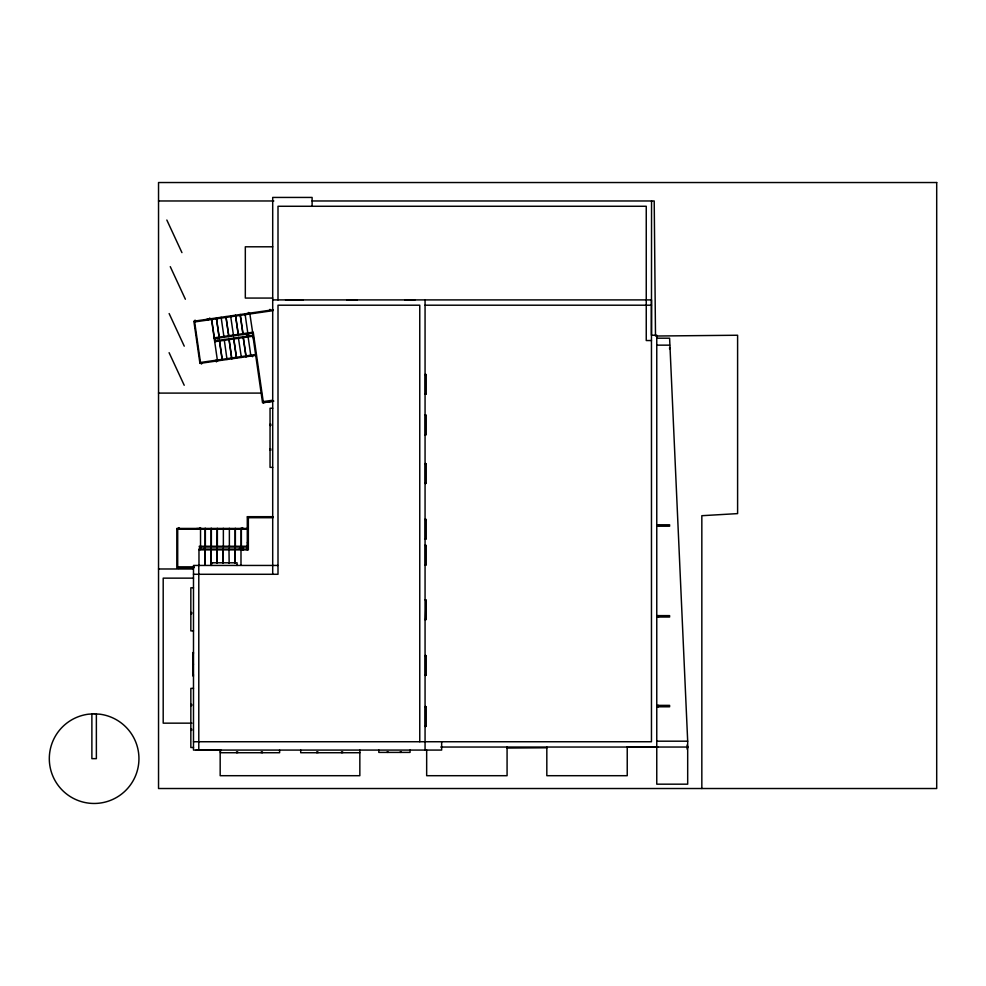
<?xml version="1.0" encoding="UTF-8"?>
<svg xmlns="http://www.w3.org/2000/svg" width="986" height="986" viewBox="0 0 986 986"><rect width="100%" height="100%" fill="white"/><g stroke="black" fill="none" stroke-linecap="round" stroke-linejoin="round"><path stroke-width="1.48" d="M273.368 309.74L193.86 321.202L199.936 363.403L256.187 355.293M194.649 321.941L272.875 310.664L272.752 309.826M214.356 337.804L253.229 332.196L263.385 402.682M214.184 338.679L253.353 333.034M214.578 340.885L253.303 335.302M253.414 336.14L214.923 341.686L214.8 340.848M199.825 362.565L256.064 354.467M263.237 401.585L272.407 400.267L272.567 401.364L262.547 402.806L252.515 333.157M263.385 402.608L273.812 401.105M196.152 750.075L220.778 749.915M507.05 748.041L547.07 747.782M627.108 747.265L657.884 747.055M158.536 200.971L273.825 200.971M312.106 200.971L654.211 200.971L655.505 336.029L737.602 335.24L737.602 513.607L701.835 515.703L701.835 788.517M272.703 246.796L245.317 246.796L245.317 298.068L272.703 298.068M272.703 299.904L651.463 299.904L651.463 741.743L193.49 741.743M425.065 305.204L651.463 305.204M656.762 338.198L669.605 338.198L687.686 741.189L687.686 784.178L656.762 784.178L656.762 335.24L651.463 335.24L651.549 200.971M651.463 340.54L646.249 340.54L646.249 206.271L278.003 206.271L278.003 299.904M656.762 345.149L669.605 345.149M425.065 374.384L425.964 374.384L425.964 394.24L425.065 394.24M425.065 374.606L425.964 374.606M158.536 393.094L261.524 393.094M425.065 394.018L425.964 394.018M272.703 408.229L270.053 408.229L270.053 467.364L272.703 467.364M425.065 415.02L425.964 415.02L425.964 434.875L425.065 434.875M425.065 415.242L425.964 415.242M270.053 424.263L270.928 424.263M270.053 425.447L270.928 425.447M425.065 434.653L425.964 434.653M270.053 449L270.928 449M270.053 450.183L270.928 450.183M425.065 463.605L425.964 463.605L425.964 483.473L425.065 483.473M425.065 463.839L425.964 463.839M425.065 483.251L425.964 483.251M272.703 516.689L247.289 516.689L247.289 549.091M247.437 516.898L248.349 516.898M248.349 517.712L272.962 517.712L272.962 516.898M425.065 519.265L425.964 519.265L425.964 539.132L425.065 539.132M425.065 519.499L425.964 519.499M656.762 524.798L669.605 524.798L669.605 526.204L656.762 526.204M248.238 528.447L176.851 528.447L176.851 567.677L194.131 567.677M176.851 529.223L248.238 529.223M425.065 538.898L425.964 538.898M247.437 542.288L248.349 542.288M425.065 545.246L425.964 545.246L425.964 565.101L425.065 565.101M425.065 545.468L425.964 545.468M248.213 546.256L199.258 546.256L199.258 547.02L248.213 547.02M200.515 547.797L199.677 547.02M247.93 549.091L198.975 549.091L198.975 564.818M211.152 562.796L237.071 562.796L237.071 565.446M425.065 564.879L425.964 564.879M278.003 565.446L193.49 565.446L193.49 750.075L441.654 750.075L441.654 741.743M177.702 566.901L194.131 566.901M158.536 568.984L193.145 568.984M193.49 574.283L278.003 574.283L278.003 305.204L419.765 305.204L419.765 741.743M193.49 578.141L163.195 578.141L163.195 723.157L191.974 723.157M193.49 587.792L190.84 587.792L190.84 630.892L193.49 630.892M425.065 599.845L425.964 599.845L425.964 619.701L425.065 619.701M425.964 600.067L425.521 619.479M190.84 612.528L191.715 612.528L191.715 613.711L190.84 613.711M656.762 615.621L669.605 615.621L669.605 617.026L656.762 617.026M425.065 619.479L425.964 619.479M193.49 652.572L192.825 652.572L192.825 675.903L193.49 675.903M192.825 653.656L193.49 653.656M425.065 655.505L425.964 655.505L425.964 675.361L425.065 675.361M425.065 655.727L425.964 655.727M192.825 664.244L193.49 664.244M192.825 674.831L193.49 674.831M425.065 675.139L425.964 675.139M193.49 688.376L190.84 688.376L190.84 747.511L193.49 747.511M190.84 704.411L191.715 704.411L191.715 705.594L190.84 705.594M656.762 705.372L669.605 705.372L669.605 706.789L656.762 706.789M425.065 706.568L425.964 706.568L425.964 726.423L425.065 726.423M425.065 706.789L425.964 706.789M425.065 726.201L425.964 726.201M190.84 729.147L191.715 729.147L191.715 730.33L190.84 730.33M656.762 741.189L687.686 741.189M440.841 747.043L687.686 747.043M359.841 752.725L300.705 752.725L300.705 750.075M166.831 220.026L181.942 252.626M170.27 266.651L185.38 299.239M169.136 313.56L184.246 346.16M169.099 352.68L184.209 385.267M270.127 310.208L270.016 309.37L269.461 310.307M249.754 313.141L253.833 340.441M249.15 313.228L248.361 312.5L248.484 313.326M246.574 313.597L246.697 314.435M249.557 335.844L248.768 335.104L248.891 335.943M252.441 355.835L252.564 356.661L251.775 355.934M245.76 313.721L245.871 314.559M248.521 332.874L248.645 333.712M245.033 313.831L247.917 333.81M244.75 313.868L244.873 314.694M247.511 333.021L247.634 333.86M247.979 336.078L250.888 356.057M247.03 333.946L246.488 334.87L246.364 334.032M247.363 336.164L247.486 336.99M250.124 355.317L250.247 356.156M240.251 314.509L243.135 334.5M240.116 314.534L242.987 334.525M243.222 336.756L246.143 356.747M243.086 336.781L245.97 356.772M235.494 315.2L238.168 333.761M235.481 315.2L238.365 335.191M238.489 337.446L238.6 338.272M241.25 356.599L241.36 357.425L238.341 337.459M230.613 315.902L233.559 335.881M233.707 338.124L236.591 358.115M233.583 338.149L236.467 358.14M225.991 316.568L228.875 336.559M225.856 316.592L228.789 336.571M231.846 358.805L228.974 338.814L231.71 358.818M221.123 317.27L224.007 337.261M224.216 339.492L227.014 359.496M219.459 340.182L222.343 360.173M219.336 340.207L222.232 360.186M218.387 338.075L217.832 338.999L217.721 338.161M215.798 340.712L215.675 339.874L215.133 340.811M211.596 318.638L214.48 338.629M217.623 360.001L217.746 360.839M211.411 318.675L217.462 360.876M216.612 360.149L216.735 360.975M210.474 318.811L209.685 318.071L209.808 318.897M216.353 361.036L216.464 361.874L215.688 361.135M215.786 360.26L215.909 361.098M208.366 319.107L208.49 319.945M207.541 319.23L207.664 320.056M206.542 319.378L206.653 320.204M202.019 363.094L201.477 364.031L201.354 363.193M195.807 320.918L195.031 320.179L195.142 321.017M194.525 321.103L200.602 363.304M252.601 332.294L252.687 333.132M247.511 549.091L247.548 549.868L247.622 542.288M669.605 347.565L669.605 348.982M658.525 524.798L658.525 526.204M658.525 615.621L658.525 617.026M658.525 705.372L658.525 706.789M627.232 747.043L627.232 775.699L546.823 775.699L546.823 747.043M507.075 747.043L507.075 775.699L426.667 775.699L426.667 750.063M425.521 374.606L425.521 394.018M425.521 415.242L425.521 434.653M425.521 463.839L425.521 483.251M425.521 519.499L425.521 538.898M425.521 545.468L425.521 564.879M425.521 655.727L425.521 675.139M425.521 706.789L425.521 726.201M425.065 299.904L425.065 750.075M414.983 299.904L404.642 299.904M410.04 750.075L410.04 752.404L378.821 752.404L378.821 750.075M400.969 751.628L400.969 752.404M400.341 751.628L400.341 752.404M387.905 751.628L387.905 752.404M387.288 751.628L387.288 752.404M359.841 750.075L359.841 775.699L220.174 775.699L220.174 750.075M357.203 299.904L346.862 299.904M342.66 752.725L342.66 751.85L341.476 751.85L341.476 752.725M317.923 752.725L317.923 751.85L316.74 751.85L316.74 752.725M312.106 206.271L312.106 197.434L272.703 197.434L272.703 574.283M303.331 299.904L285.546 299.904M279.617 750.075L279.617 752.725L220.482 752.725L220.482 750.075M262.436 752.725L262.436 751.85L261.253 751.85L261.253 752.725M248.349 516.689L248.349 549.868L199.258 549.868L199.258 549.091M247.227 528.447L247.227 529.223M247.153 549.091L247.153 549.868M243.431 549.091L243.431 549.868M243.16 528.447L242.322 527.67L242.322 528.447M243.16 547.02L243.16 547.797L242.322 547.02M242.396 549.091L242.396 549.868M241.373 528.447L241.373 547.02M241.484 549.091L241.484 549.868M241.2 528.447L241.2 547.02M241.126 549.091L241.126 549.868M240.991 549.091L240.991 564.818M240.387 528.447L240.387 529.223M240.374 549.091L239.524 548.315L239.524 549.091M237.7 752.725L237.7 751.85L236.517 751.85L236.517 752.725M235.371 528.447L235.371 547.02M235.444 549.091L235.444 549.868M235.198 528.447L235.198 547.02M235.161 549.091L235.161 563.388M234.988 549.091L234.988 563.388M229.418 549.091L229.418 549.868M229.368 528.447L229.368 547.02M229.171 528.447L229.171 529.223M228.986 549.091L229.159 563.388M223.366 528.447L223.366 547.02M223.354 549.091L223.354 549.868M223.132 528.447L223.132 529.223M223.156 549.091L223.156 563.388M222.984 549.091L222.984 563.388M217.364 528.447L217.364 547.02M217.327 549.091L217.327 549.868M217.191 528.447L217.068 547.02M217.154 549.091L217.154 563.388M216.982 549.091L216.982 563.388M212.335 562.796L212.335 563.684M211.361 528.447L211.361 547.02M211.189 528.447L211.189 547.02M211.287 549.091L211.152 565.446M211.041 528.447L211.041 529.223M211.041 546.256L211.041 547.02M210.979 549.091L210.979 564.818M205.359 528.447L205.359 547.02M205.187 528.447L205.187 547.02M205.285 549.091L205.15 564.818M205.014 528.447L205.014 529.223M205.014 546.256L205.014 547.02M204.977 549.091L204.977 564.818M204.188 549.091L204.188 548.315L203.35 549.091M200.528 549.572L200.528 527.67L199.677 528.447M199.332 528.447L199.332 529.223M198.975 528.447L198.975 529.223M198.79 565.446L198.79 750.075M198.063 528.447L198.063 529.223M197.027 528.447L197.027 529.223M192.862 566.901L192.862 567.677M179.489 528.447L178.639 527.67L178.639 528.447M179.316 567.677L178.478 568.441L178.478 567.677M177.702 528.447L177.702 567.677M96.369 713.975L96.369 758.653L91.883 758.653L91.883 713.975M686.909 745.169A2.65 2.65 0 0 1 686.909 748.916M94.126 713.827L88.272 714.209A44.826 44.826 0 0 0 56.325 782.736A44.826 44.826 0 0 0 131.927 782.736A44.826 44.826 0 0 0 99.968 714.209L94.126 713.827M936.7 182.533L158.536 182.533L158.536 788.517L936.7 788.517L936.7 182.533M219.262 337.939L216.378 317.96L219.237 337.951"/></g></svg>
